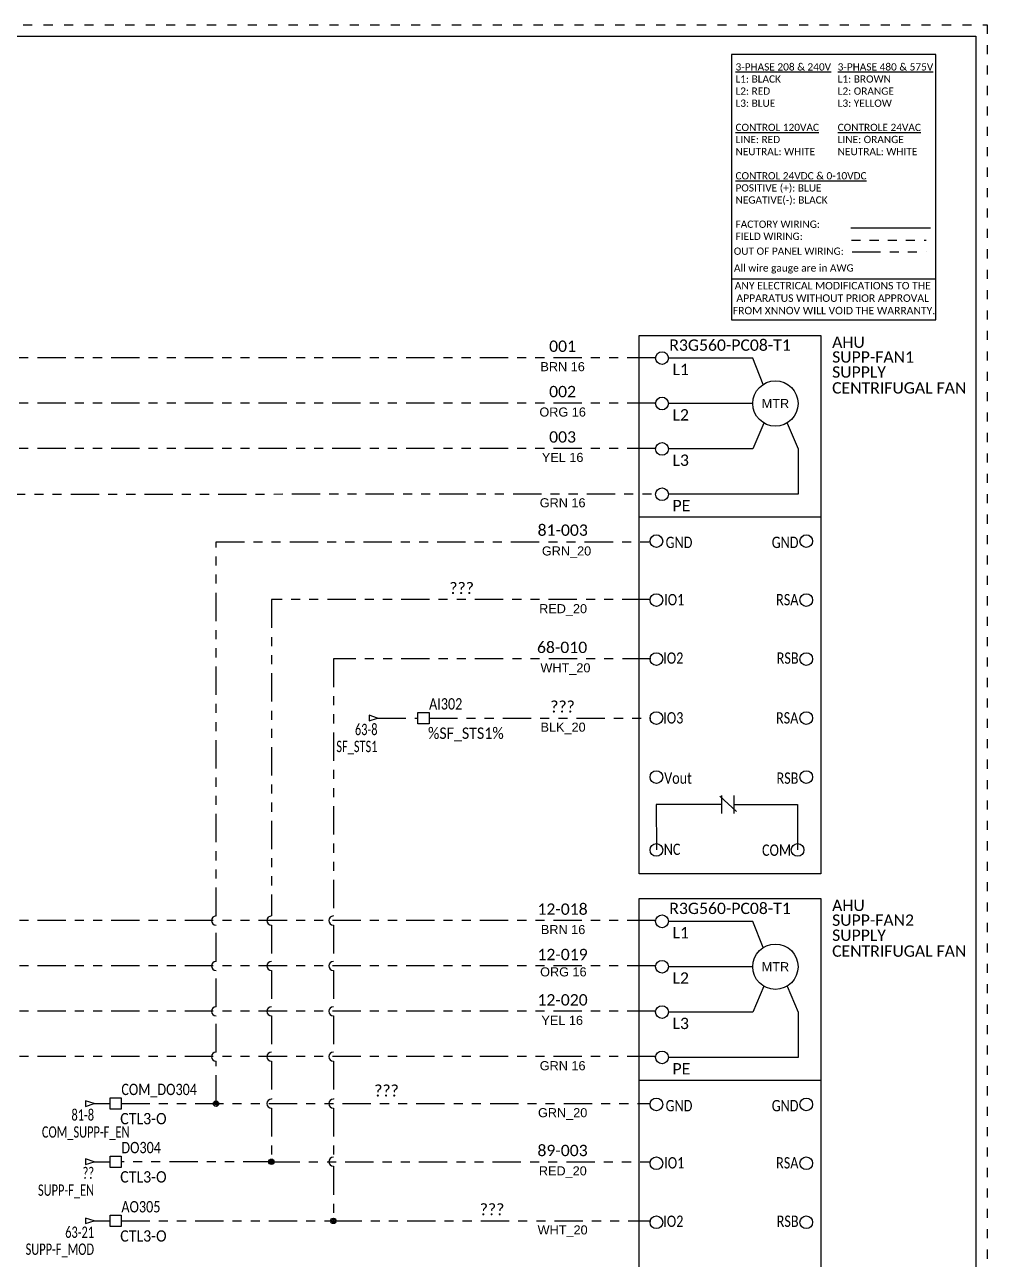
# Model space of a CAD drawing. Header units: inches. Extents: x -0.1 to 16.1, y -0.1 to 21.1.
# Drawn here: x 5.52 to 16.12, y 7.52 to 21.12 of the extents above; entities that cross this region are included whole.
import ezdxf
from ezdxf.enums import TextEntityAlignment as Align

# ---------------------------------------------------------------- set-up
doc = ezdxf.new("R2010")
doc.units = ezdxf.units.IN
doc.header["$MEASUREMENT"] = 0
for name, pattern in [('Caddy_Solid', [0]), ('DASHED2', [0.375, 0.25, -0.125]), ('DOT2', [0.125, 0, -0.125]), ('PHANTOM2', [1.25, 0.625, -0.125, 0.125, -0.125, 0.125, -0.125])]:
    doc.linetypes.add(name, pattern=pattern)
for name, color, linetype in [('BLK_20', 250, 'Continuous'), ('BLU_18', 5, 'Continuous'), ('BRN_8', 46, 'Continuous'), ('DESC', 7, 'Continuous'), ('GRN_14', 76, 'Continuous'), ('GRN_20', 76, 'Continuous'), ('LOC', 8, 'Continuous'), ('MISC', 7, 'Continuous'), ('ORG_8', 30, 'Continuous'), ('RED_18', 1, 'Continuous'), ('RED_20', 1, 'Continuous'), ('SYMS', 7, 'Continuous'), ('TAGS', 150, 'Continuous'), ('TERMS', 123, 'Continuous'), ('WHT_20', 7, 'Continuous'), ('WIRENO', 72, 'Continuous'), ('XREF', 7, 'Continuous'), ('YEL_8', 2, 'Continuous')]:
    doc.layers.add(name, color=color, linetype=linetype)
doc.layers.add('TITLEBLOCK_FRAME', color=7, linetype='DOT2', plot=False)
doc.styles.get("Standard").update_dxf_attribs({"font": 'arial.ttf'})
doc.styles.add('TB_BODY', font='arial.ttf')
doc.styles.add('WD', font='calibri.ttf')

# ---------------------------------------------------------------- blocks, each defined once
blk = doc.blocks.new('*U9')
at = {"color": 7, "linetype": 'Caddy_Solid', "lineweight": 25}
blk.add_line((-1.185, 1.09), (-0.307, 1.09), dxfattribs=at)
at = {"color": 7, "linetype": 'DASHED2', "lineweight": 25, "ltscale": 0.25}
blk.add_line((-1.179, 0.953), (-0.354, 0.953), dxfattribs=at)
at = {"linetype": 'PHANTOM2', "ltscale": 0.5}
blk.add_line((-1.17, 0.826), (-0.355, 0.826), dxfattribs=at)
blk.add_line((-2.5, 0.528), (-0.25, 0.528))
blk.add_lwpolyline([(-0.25, 3), (-2.5, 3), (-2.5, 0.075), (-0.25, 0.075)], close=True)
at = {"style": 'WD'}
for s, p in [('OUT OF PANEL WIRING:', (-2.476, 0.792)), ('All wire gauge are in AWG', (-2.474, 0.607))]:
    blk.add_text(s, height=0.08, dxfattribs=at).set_placement(p)
for s, heights, insert, char_height, attachment_point in [('{\\L3-PHASE 208 & 240V}\\PL1: BLACK\\PL2: RED\\PL3: BLUE\\P\\P{\\LCONTROL 120VAC}\\PLINE: RED\\PNEUTRAL: WHITE\\P{\\L\\PCONTROL 24VDC & 0-10VDC\\P}POSITIVE (+): BLUE\\PNEGATIVE(-): BLACK\\P\\P\\pxql;FACTORY WIRING:\\PFIELD WIRING:', [1.974], (-2.457, 2.903), 0.08, 1), ('{\\L3-PHASE 480 & 575V}\\PL1: BROWN\\PL2: ORANGE\\PL3: YELLOW\\P\\P{\\LCONTROLE 24VAC}\\PLINE: ORANGE\\PNEUTRAL: WHITE', [-1.022], (-1.331, 2.903), 0.08, 1), ('ANY ELECTRICAL MODIFICATIONS TO THE \\PAPPARATUS WITHOUT PRIOR APPROVAL\\P FROM XNNOV WILL VOID THE WARRANTY.', [-0.361], (-1.386, 0.314), 0.08242, 5)]:
    blk.add_mtext_dynamic_manual_height_columns(s, width=4.81392, gutter_width=1.374, heights=heights, dxfattribs=dict(at, insert=insert, char_height=char_height, attachment_point=attachment_point))
blk = doc.blocks.new('*U12')
blk.add_circle((0, 0), 0.0699)
blk = doc.blocks.new('*U13')
at = {"color": 0, "linetype": 'ByBlock', "lineweight": -2, "transparency": 16777216}
for p in [(0, 2.6), (0, 1.95), (0, 1.3), (0, 0.65), (0, 0)]:
    blk.add_blockref('*U12', p, dxfattribs=at)
blk = doc.blocks.new('*U14')
blk.add_circle((0, 0), 0.0699)
blk = doc.blocks.new('*U15')
at = {"color": 0, "linetype": 'ByBlock', "lineweight": -2, "transparency": 16777216}
for p in [(0, 2.6), (0, 1.95), (0, 1.3), (0, 0.65), (0, 0)]:
    blk.add_blockref('*U14', p, dxfattribs=at)
blk = doc.blocks.new('HMO1_SUPP_FAN')
for p, q in [((0.25, 1.75), (-0.68, 1.75)), ((0.25, 0.75), (-0.68, 0.75)), ((-1, 0), (1, 0))]:
    blk.add_line(p, q)
at = {"ltscale": 0.5}
for p, q in [((0.366, 1.461), (0.25, 1.75)), ((0.25, 1.25), (-0.68, 1.25)), ((0.372, 1.035), (0.25, 0.75)), ((0.628, 1.035), (0.75, 0.75)), ((0.75, 0.75), (0.75, 0.25)), ((0.75, 0.25), (-0.68, 0.25)), ((-0.112, -3.078), (0.072, -3.246)), ((-0.089, -3.27), (-0.089, -3.07)), ((0.046, -3.27), (0.046, -3.07)), ((0.046, -3.17), (0.744, -3.17)), ((0.744, -3.17), (0.744, -3.67))]:
    blk.add_line(p, q, dxfattribs=at)
blk.add_lwpolyline([(-1, 2), (1, 2), (1, -3.932), (-1, -3.932)], close=True)
blk.add_lwpolyline([(-0.089, -3.17), (-0.814, -3.17), (-0.811, -3.67)], dxfattribs=at)
for centre, radius in [((-0.75, 1.75), 0.0699), ((0.5, 1.25), 0.25), ((-0.75, 1.25), 0.0699), ((-0.75, 0.75), 0.0699), ((-0.75, 0.25), 0.0699), ((-0.811, -3.67), 0.0699), ((0.744, -3.67), 0.0699)]:
    blk.add_circle(centre, radius)
for name, p in [('*U15', (-0.811, -2.867)), ('*U13', (0.84, -2.867))]:
    blk.add_blockref(name, p)
at = {"insert": (0.5, 1.25), "char_height": 0.1, "attachment_point": 5}
blk.add_mtext_dynamic_manual_height_columns('MTR', width=1, gutter_width=0.5, heights=[-0.1], dxfattribs=at)
at = {"style": 'WD'}
for tag, p in [('CAT', (0, 1.896)), ('XREF', (2.147, 0.09))]:
    blk.add_attdef(tag, text='', height=0.125, dxfattribs=at).set_placement(p, align=Align.MIDDLE)
for tag, flags, p in [('FAMILY', 9, (0.567, 1.834)), ('INST', 1, (1.307, 1.864)), ('ASSYCODE', 9, (0.567, 1.659))]:
    blk.add_attdef(tag, text='', height=0.125, dxfattribs=dict(at, flags=flags)).set_placement(p, align=Align.CENTER)
for tag, p in [('LOC', (1.125, 1.926)), ('TAG1', (1.125, 1.763)), ('TERM01', (-0.634, 1.625)), ('DESC1', (1.125, 1.597)), ('DESC2', (1.125, 1.422)), ('RATING1', (1.125, 1.422)), ('DESC3', (1.125, 1.247)), ('TERM02', (-0.634, 1.125)), ('TERM03', (-0.634, 0.625)), ('TERM04', (-0.634, 0.125))]:
    blk.add_attdef(tag, text='', height=0.125, dxfattribs=at).set_placement(p, align=Align.MIDDLE_LEFT)
at = {"style": 'WD', "flags": 1}
blk.add_attdef('MFG', text='', height=0.125, dxfattribs=at).set_placement((0.337, 1.721), align=Align.MIDDLE)
for tag, p, height in [('X4TERM01', (-0.82, 1.75), 0.0125), ('X4TERM02', (-0.82, 1.25), 0.0125), ('X4TERM03', (-0.82, 0.75), 0.0125), ('X4TERM04', (-0.82, 0.25), 0.0125), ('X4TERM18', (-0.875, -0.275), 0.005), ('X1TERM23', (0.875, -0.277), 0.005), ('X4TERM19', (-0.875, -0.923), 0.005), ('X1TERM24', (0.874, -0.919), 0.005), ('X4TERM20', (-0.874, -1.566), 0.005), ('X1TERM25', (0.876, -1.571), 0.005), ('X4TERM21', (-0.873, -2.212), 0.005), ('X1TERM26', (0.874, -2.218), 0.005), ('X4TERM22', (-0.871, -2.878), 0.005), ('X1TERM27', (0.873, -2.869), 0.005), ('X4TERM29', (-0.873, -3.674), 0.005), ('X1TERM28', (0.777, -3.671), 0.005)]:
    blk.add_attdef(tag, p, '', height=height, dxfattribs=at)
at = {"style": 'WD'}
for tag, p in [('X4TERMDESC01', (-0.627, 1.625)), ('X4TERMDESC02', (-0.627, 1.125)), ('X4TERMDESC03', (-0.627, 0.625)), ('X4TERMDESC04', (-0.627, 0.062))]:
    blk.add_attdef(tag, text='', height=0.125, dxfattribs=at).set_placement(p, align=Align.TOP_LEFT)
at = {"style": 'WD', "flags": 1}
for tag, p in [('RATING2', (1.125, 1.247)), ('RATING3', (1.125, 1.047)), ('RATING4', (1.125, 0.859)), ('RATING5', (1.125, 0.672)), ('RATING6', (1.125, 0.484)), ('RATING7', (1.125, 0.297)), ('RATING8', (1.125, 0.109)), ('RATING9', (1.125, -0.078)), ('RATING10', (1.125, -0.266)), ('RATING11', (1.125, -0.453)), ('RATING12', (1.125, -0.641))]:
    blk.add_attdef(tag, text='', height=0.125, dxfattribs=at).set_placement(p, align=Align.MIDDLE_LEFT)
at = {"style": 'WD', "width": 0.8}
for tag, p in [('TERM18', (-0.711, -0.218)), ('TERM19', (-0.726, -0.849)), ('TERM20', (-0.736, -1.493)), ('TERM21', (-0.736, -2.152)), ('TERM22', (-0.726, -2.816))]:
    blk.add_attdef(tag, text='', height=0.125, dxfattribs=at).set_placement(p, align=Align.TOP_LEFT)
for tag, p in [('TERM23', (0.754, -0.218)), ('TERM24', (0.754, -0.849)), ('TERM25', (0.755, -1.493)), ('TERM26', (0.753, -2.152)), ('TERM27', (0.752, -2.816)), ('TERM28', (0.672, -3.61))]:
    blk.add_attdef(tag, text='', height=0.125, dxfattribs=at).set_placement(p, align=Align.TOP_RIGHT)
blk.add_attdef('TERM29', text='', height=0.125, dxfattribs=at).set_placement((-0.731, -3.663), align=Align.MIDDLE_LEFT)
blk = doc.blocks.new('WD_WNH')
at = {"linetype": 'Continuous', "style": 'WD'}
blk.add_attdef('WIRENO', text='', height=0.125, dxfattribs=at).set_placement((0, 0.062), align=Align.CENTER)
at = {"style": 'WD', "flags": 1}
for tag, p in [('W01USER', (0, 0.078)), ('W02USER', (0, 0.07)), ('W03USER', (0, 0.062)), ('W04USER', (0, 0.055)), ('W05USER', (0, 0.047)), ('W06USER', (0, 0.039)), ('W07USER', (0, 0.031)), ('W08USER', (0, 0.023)), ('W09USER', (0, 0.016)), ('W10USER', (0, 0.008))]:
    blk.add_attdef(tag, text='', height=0.005, dxfattribs=at).set_placement(p, align=Align.CENTER)
blk = doc.blocks.new('HA1D3')
blk.add_lwpolyline([(-0.094, 0), (-0.094, -0.031), (0, 0), (-0.094, 0.031), (-0.094, 0)])
at = {"style": 'WD', "width": 0.8, "flags": 8}
blk.add_attdef('WIRENO', text='', height=0.125, dxfattribs=at).set_placement((0, 0.094), align=Align.RIGHT)
at = {"style": 'WD', "flags": 1}
blk.add_attdef('SIGCODE', text='', height=0.01, dxfattribs=at).set_placement((-0.02, 0.047), align=Align.RIGHT)
blk.add_attdef('X1TERM01', (0, 0), '', height=0.01, dxfattribs=at)
at = {"style": 'WD', "width": 0.7}
for tag, p in [('XREF', (0, -0.188)), ('DESC1', (0, -0.375))]:
    blk.add_attdef(tag, text='', height=0.125, dxfattribs=at).set_placement(p, align=Align.RIGHT)
blk = doc.blocks.new('WDDOT')
for radius in [0.03, 0.0187, 0.00929]:
    blk.add_circle((0, 0), radius)
blk = doc.blocks.new('HT0001')
for p, q in [((-0.062, 0.062), (0.062, 0.062)), ((-0.062, -0.062), (-0.062, 0.062)), ((0.062, 0.062), (0.062, -0.062)), ((0.062, -0.062), (-0.062, -0.062))]:
    blk.add_line(p, q)
at = {"style": 'WD'}
for tag, p, width in [('INST', (0.062, 0.42), 0.7), ('LOC', (0.062, 0.25), 0.7), ('DESC1', (0.05, -0.385), 0.8)]:
    blk.add_attdef(tag, p, '', height=0.125, dxfattribs=dict(at, width=width))
at = {"linetype": 'Continuous', "style": 'WD'}
for tag, p, height, width, flags in [('TERM01', (0.062, 0.094), 0.125, 0.8, 8), ('TAGSTRIP', (0.05, -0.229), 0.125, 0.9, 8), ('CAT', (0.213, -0.406), 0.109, 0.8, 1), ('DESC2', (0.05, -0.541), 0.125, 0.8, 8), ('DESC3', (0.05, -0.698), 0.125, 0.8, 8)]:
    blk.add_attdef(tag, p, '', height=height, dxfattribs=dict(at, width=width, flags=flags))
at = {"style": 'WD', "flags": 1}
for tag, p, height in [('X4TERM01', (-0.062, 0), 0.0125), ('X4TERMDESC01', (-0.055, -0.023), 0.025), ('X2TERMDESC01', (-0.006, 0.029), 0.025), ('X2TERM01', (0, 0.062), 0.0125), ('STRIPSEQ', (0, 0), 0.00125), ('X2PIN01', (0.033, 0.084), 0.0125), ('X1TERMDESC01', (0.039, 0.007), 0.025), ('X1TERM01', (0.062, 0), 0.0125), ('X1PIN01', (0.087, 0.016), 0.0125), ('X4PIN01', (-0.114, -0.038), 0.0125), ('LINKTERM', (0, -0.002), 0.00125), ('X8TERMDESC01', (0, -0.054), 0.025), ('X8TERM01', (0, -0.062), 0.0125), ('X8PIN01', (0.026, -0.096), 0.0125)]:
    blk.add_attdef(tag, p, '', height=height, dxfattribs=at)
at = {"style": 'WD', "width": 0.7, "flags": 1}
blk.add_attdef('ASSYCODE', (0.062, -0.281), '', height=0.01, dxfattribs=at)
at = {"linetype": 'Continuous', "style": 'WD', "width": 0.8, "flags": 1}
blk.add_attdef('MFG', text='', height=0.109, dxfattribs=at).set_placement((0.088, -0.406), align=Align.RIGHT)
blk = doc.blocks.new('*U20')
at = {"color": 5}
for p, q in [((0, 21), (16, 21)), ((16, 21), (16, 0))]:
    blk.add_line(p, q, dxfattribs=at)
at = {"layer": 'TITLEBLOCK_FRAME'}
blk.add_lwpolyline([(-0.125, 21.125), (16.125, 21.125), (16.125, -0.125), (-0.125, -0.125)], close=True, dxfattribs=at)
blk.add_lwpolyline([(-0.125, 21.125), (16.125, 21.125), (16.125, -0.125), (-0.125, -0.125)], close=True, dxfattribs=at)
at = {"color": 7, "style": 'TB_BODY', "flags": 4}
for tag, p in [('N5', (7.597, 1.925)), ('N4', (7.597, 1.575)), ('N3', (7.597, 1.225)), ('N2', (7.597, 0.925)), ('N1', (7.597, 0.575)), ('PAGENO', (5.883, 0.167)), ('SHEETMAX', (6.824, 0.157))]:
    blk.add_attdef(tag, text='', height=0.14, dxfattribs=at).set_placement(p, align=Align.MIDDLE_CENTER)
for tag, height, p in [('DATE5', 0.14, (7.854, 1.925)), ('PAR5', 0.14, (9.104, 1.925)), ('DESCRIPTION5', 0.14, (9.661, 1.925)), ('TITLE1', 0.175, (0.091, 1.57)), ('DATE4', 0.14, (7.854, 1.575)), ('PAR4', 0.14, (9.104, 1.575)), ('DESCRIPTION4', 0.14, (9.661, 1.575)), ('TITLE2', 0.175, (0.091, 1.306)), ('AP.PAR', 0.14, (5.526, 1.365)), ('DATE3', 0.14, (7.854, 1.225)), ('PAR3', 0.14, (9.104, 1.225)), ('DESCRIPTION3', 0.14, (9.661, 1.225)), ('TITLE3', 0.175, (0.091, 1.041)), ('DATE2', 0.14, (7.854, 0.925)), ('PAR2', 0.14, (9.104, 0.925)), ('DESCRIPTION2', 0.14, (9.661, 0.925)), ('DESS.PAR', 0.14, (5.286, 0.642)), ('DATE1', 0.14, (7.854, 0.575)), ('PAR1', 0.14, (9.109, 0.575)), ('DESCRIPTION1', 0.14, (9.645, 0.575)), ('PRJCT', 0.14, (1.193, 0.167)), ('DATE', 0.14, (3.204, 0.179))]:
    blk.add_attdef(tag, text='', height=height, dxfattribs=at).set_placement(p, align=Align.MIDDLE_LEFT)

msp = doc.modelspace()

# ---------------------------------------------------------------- linework, layer by layer
at = {"layer": 'BLK_20', "linetype": 'PHANTOM2', "ltscale": 0.5}
for p, q in [((9.973, 13.483), (12.417, 13.483)), ((6.281, 9.234), (6.457, 9.234))]:
    msp.add_line(p, q, dxfattribs=at)
at = {"layer": 'BLU_18', "linetype": 'PHANTOM2', "ltscale": 0.5}
msp.add_line((9.405, 13.483), (9.848, 13.483), dxfattribs=at)
at = {"layer": 'BRN_8', "linetype": 'PHANTOM2', "ltscale": 0.5}
for p, q in [((4.844, 17.456), (12.47, 17.456)), ((12.47, 11.252), (4.926, 11.252))]:
    msp.add_line(p, q, dxfattribs=at)
at = {"layer": 'GRN_14', "linetype": 'PHANTOM2', "ltscale": 0.5}
for p, q in [((3.586, 15.949), (12.47, 15.956)), ((12.47, 9.752), (3.586, 9.752))]:
    msp.add_line(p, q, dxfattribs=at)
at = {"layer": 'GRN_20', "linetype": 'PHANTOM2', "ltscale": 0.5}
for p, q in [((7.625, 11.302), (7.625, 15.425)), ((7.625, 15.425), (12.415, 15.425)), ((7.625, 10.802), (7.625, 11.202)), ((7.625, 10.302), (7.625, 10.702)), ((7.625, 9.802), (7.625, 10.202)), ((7.625, 9.234), (7.625, 9.702)), ((6.582, 9.234), (12.415, 9.234))]:
    msp.add_line(p, q, dxfattribs=at)
at = {"layer": 'GRN_20', "ltscale": 0.5}
for centre in [(7.625, 11.252), (7.625, 10.752), (7.625, 10.252), (7.625, 9.752)]:
    msp.add_arc(centre, 0.05, 90, 270, dxfattribs=at)
at = {"layer": 'ORG_8', "linetype": 'PHANTOM2', "ltscale": 0.5}
for p, q in [((4.844, 16.956), (12.47, 16.956)), ((12.47, 10.752), (4.926, 10.752))]:
    msp.add_line(p, q, dxfattribs=at)
at = {"layer": 'RED_18', "ltscale": 0.5}
msp.add_line((6.281, 7.942), (6.457, 7.942), dxfattribs=at)
at = {"layer": 'RED_20', "linetype": 'PHANTOM2', "ltscale": 0.5}
for p, q in [((12.415, 14.789), (8.236, 14.789)), ((8.236, 14.789), (8.236, 11.302)), ((8.236, 11.202), (8.236, 10.802)), ((8.236, 10.702), (8.236, 10.302)), ((8.236, 10.202), (8.236, 9.802)), ((8.236, 9.702), (8.236, 9.284)), ((8.236, 9.184), (8.236, 8.593)), ((8.236, 8.593), (6.582, 8.593)), ((8.236, 8.593), (12.415, 8.593))]:
    msp.add_line(p, q, dxfattribs=at)
at = {"layer": 'RED_20', "ltscale": 0.5}
for centre in [(8.236, 11.252), (8.236, 10.752), (8.236, 10.252), (8.236, 9.752), (8.236, 9.234)]:
    msp.add_arc(centre, 0.05, 90, 270, dxfattribs=at)
at = {"layer": 'WHT_20', "linetype": 'PHANTOM2', "ltscale": 0.5}
for p, q in [((12.416, 14.137), (8.918, 14.137)), ((8.918, 14.137), (8.918, 11.302)), ((8.918, 11.202), (8.918, 10.802)), ((8.918, 10.702), (8.918, 10.302)), ((8.918, 10.202), (8.918, 9.802)), ((8.918, 9.702), (8.918, 9.284)), ((8.918, 9.184), (8.918, 8.643)), ((6.281, 8.593), (6.457, 8.593)), ((8.918, 8.543), (8.918, 7.942)), ((6.582, 7.942), (8.918, 7.942)), ((8.918, 7.942), (12.416, 7.942))]:
    msp.add_line(p, q, dxfattribs=at)
at = {"layer": 'WHT_20', "ltscale": 0.5}
for centre in [(8.918, 11.252), (8.918, 10.752), (8.918, 10.252), (8.918, 9.752), (8.918, 9.234), (8.918, 8.593)]:
    msp.add_arc(centre, 0.05, 90, 270, dxfattribs=at)
at = {"layer": 'YEL_8', "linetype": 'PHANTOM2', "ltscale": 0.5}
for p, q in [((4.844, 16.456), (12.47, 16.456)), ((12.47, 10.252), (4.926, 10.252))]:
    msp.add_line(p, q, dxfattribs=at)

# ---------------------------------------------------------------- block references
at = {"ltscale": 0.5}
msp.add_blockref('*U20', (0, 0), dxfattribs=at)
msp.add_blockref('*U9', (15.807, 17.797))
at = {"layer": 'SYMS', "ltscale": 0.5}
ref = msp.add_blockref('HMO1_SUPP_FAN', (13.29, 15.7), dxfattribs=at)
ref.add_attrib('DESC1', 'SUPPLY', dxfattribs={"layer": 'DESC', "height": 0.125, "style": 'WD'}).set_placement((14.415, 17.297), align=Align.MIDDLE_LEFT)
ref.add_attrib('LOC', 'AHU', dxfattribs={"layer": 'LOC', "height": 0.125, "style": 'WD'}).set_placement((14.415, 17.626), align=Align.MIDDLE_LEFT)
ref.add_attrib('CAT', 'R3G560-PC08-T1', dxfattribs={"layer": 'MISC', "height": 0.125, "style": 'WD'}).set_placement((13.29, 17.597), align=Align.MIDDLE)
ref.add_attrib('TAG1', 'SUPP-FAN1', dxfattribs={"layer": 'TAGS', "height": 0.125, "style": 'WD'}).set_placement((14.415, 17.463), align=Align.MIDDLE_LEFT)
ref.add_attrib('TERM01', 'L1', dxfattribs={"layer": 'TERMS', "height": 0.125, "style": 'WD'}).set_placement((12.656, 17.325), align=Align.MIDDLE_LEFT)
ref.add_attrib('TERM02', 'L2', dxfattribs={"layer": 'TERMS', "height": 0.125, "style": 'WD'}).set_placement((12.656, 16.825), align=Align.MIDDLE_LEFT)
ref.add_attrib('TERM03', 'L3', dxfattribs={"layer": 'TERMS', "height": 0.125, "style": 'WD'}).set_placement((12.656, 16.325), align=Align.MIDDLE_LEFT)
ref.add_attrib('TERM04', 'PE', dxfattribs={"layer": 'TERMS', "height": 0.125, "style": 'WD'}).set_placement((12.656, 15.825), align=Align.MIDDLE_LEFT)
ref.add_attrib('DESC2', 'CENTRIFUGAL FAN', dxfattribs={"layer": 'DESC', "height": 0.125, "style": 'WD'}).set_placement((14.415, 17.122), align=Align.MIDDLE_LEFT)
ref.add_attrib('TERM18', 'GND', dxfattribs={"layer": 'TERMS', "height": 0.125, "style": 'WD', "width": 0.8}).set_placement((12.58, 15.482), align=Align.TOP_LEFT)
ref.add_attrib('TERM19', 'IO1', dxfattribs={"layer": 'TERMS', "height": 0.125, "style": 'WD', "width": 0.8}).set_placement((12.564, 14.851), align=Align.TOP_LEFT)
ref.add_attrib('TERM20', 'IO2', dxfattribs={"layer": 'TERMS', "height": 0.125, "style": 'WD', "width": 0.8}).set_placement((12.554, 14.207), align=Align.TOP_LEFT)
ref.add_attrib('TERM21', 'IO3', dxfattribs={"layer": 'TERMS', "height": 0.125, "style": 'WD', "width": 0.8}).set_placement((12.554, 13.548), align=Align.TOP_LEFT)
ref.add_attrib('TERM22', 'Vout', dxfattribs={"layer": 'TERMS', "height": 0.125, "style": 'WD', "width": 0.8}).set_placement((12.564, 12.884), align=Align.TOP_LEFT)
ref.add_attrib('TERM23', 'GND', dxfattribs={"layer": 'TERMS', "height": 0.125, "style": 'WD', "width": 0.8}).set_placement((14.044, 15.482), align=Align.TOP_RIGHT)
ref.add_attrib('TERM24', 'RSA', dxfattribs={"layer": 'TERMS', "height": 0.125, "style": 'WD', "width": 0.8}).set_placement((14.044, 14.851), align=Align.TOP_RIGHT)
ref.add_attrib('TERM25', 'RSB', dxfattribs={"layer": 'TERMS', "height": 0.125, "style": 'WD', "width": 0.8}).set_placement((14.045, 14.207), align=Align.TOP_RIGHT)
ref.add_attrib('TERM26', 'RSA', dxfattribs={"layer": 'TERMS', "height": 0.125, "style": 'WD', "width": 0.8}).set_placement((14.043, 13.548), align=Align.TOP_RIGHT)
ref.add_attrib('TERM27', 'RSB', dxfattribs={"layer": 'TERMS', "height": 0.125, "style": 'WD', "width": 0.8}).set_placement((14.043, 12.884), align=Align.TOP_RIGHT)
ref.add_attrib('TERM28', 'COM', dxfattribs={"layer": 'TERMS', "height": 0.125, "style": 'WD', "width": 0.8}).set_placement((13.962, 12.09), align=Align.TOP_RIGHT)
ref.add_attrib('TERM29', 'NC', dxfattribs={"layer": 'TERMS', "height": 0.125, "style": 'WD', "width": 0.8}).set_placement((12.559, 12.037), align=Align.MIDDLE_LEFT)
ref = msp.add_blockref('HT0001', (9.911, 13.483), dxfattribs=at)
ref.add_attrib('TERM01', 'AI302', (9.973, 13.577), dxfattribs={"layer": 'TERMS', "linetype": 'Continuous', "height": 0.125, "style": 'WD', "width": 0.8, "flags": 8})
ref.add_attrib('TAGSTRIP', '%SF_STS1%', (9.961, 13.254), dxfattribs={"layer": 'TAGS', "linetype": 'Continuous', "height": 0.125, "style": 'WD', "width": 0.9, "flags": 8})
ref = msp.add_blockref('HA1D3', (9.405, 13.483), dxfattribs=at)
ref.add_attrib('DESC1', 'SF_STS1', dxfattribs={"layer": 'DESC', "height": 0.125, "style": 'WD', "width": 0.7}).set_placement((9.405, 13.108), align=Align.RIGHT)
ref.add_attrib('XREF', '63-8', dxfattribs={"layer": 'XREF', "height": 0.125, "style": 'WD', "width": 0.7}).set_placement((9.405, 13.295), align=Align.RIGHT)
ref = msp.add_blockref('HMO1_SUPP_FAN', (13.29, 9.493), dxfattribs=at)
ref.add_attrib('DESC1', 'SUPPLY', dxfattribs={"layer": 'DESC', "height": 0.125, "style": 'WD'}).set_placement((14.415, 11.09), align=Align.MIDDLE_LEFT)
ref.add_attrib('LOC', 'AHU', dxfattribs={"layer": 'LOC', "height": 0.125, "style": 'WD'}).set_placement((14.415, 11.419), align=Align.MIDDLE_LEFT)
ref.add_attrib('CAT', 'R3G560-PC08-T1', dxfattribs={"layer": 'MISC', "height": 0.125, "style": 'WD'}).set_placement((13.29, 11.389), align=Align.MIDDLE)
ref.add_attrib('TAG1', 'SUPP-FAN2', dxfattribs={"layer": 'TAGS', "height": 0.125, "style": 'WD'}).set_placement((14.415, 11.256), align=Align.MIDDLE_LEFT)
ref.add_attrib('TERM01', 'L1', dxfattribs={"layer": 'TERMS', "height": 0.125, "style": 'WD'}).set_placement((12.656, 11.118), align=Align.MIDDLE_LEFT)
ref.add_attrib('TERM02', 'L2', dxfattribs={"layer": 'TERMS', "height": 0.125, "style": 'WD'}).set_placement((12.656, 10.618), align=Align.MIDDLE_LEFT)
ref.add_attrib('TERM03', 'L3', dxfattribs={"layer": 'TERMS', "height": 0.125, "style": 'WD'}).set_placement((12.656, 10.118), align=Align.MIDDLE_LEFT)
ref.add_attrib('TERM04', 'PE', dxfattribs={"layer": 'TERMS', "height": 0.125, "style": 'WD'}).set_placement((12.656, 9.618), align=Align.MIDDLE_LEFT)
ref.add_attrib('DESC2', 'CENTRIFUGAL FAN', dxfattribs={"layer": 'DESC', "height": 0.125, "style": 'WD'}).set_placement((14.415, 10.915), align=Align.MIDDLE_LEFT)
ref.add_attrib('TERM18', 'GND', dxfattribs={"layer": 'TERMS', "height": 0.125, "style": 'WD', "width": 0.8}).set_placement((12.58, 9.274), align=Align.TOP_LEFT)
ref.add_attrib('TERM19', 'IO1', dxfattribs={"layer": 'TERMS', "height": 0.125, "style": 'WD', "width": 0.8}).set_placement((12.564, 8.644), align=Align.TOP_LEFT)
ref.add_attrib('TERM20', 'IO2', dxfattribs={"layer": 'TERMS', "height": 0.125, "style": 'WD', "width": 0.8}).set_placement((12.554, 8), align=Align.TOP_LEFT)
ref.add_attrib('TERM21', 'IO3', dxfattribs={"layer": 'TERMS', "height": 0.125, "style": 'WD', "width": 0.8}).set_placement((12.554, 7.341), align=Align.TOP_LEFT)
ref.add_attrib('TERM22', 'Vout', dxfattribs={"layer": 'TERMS', "height": 0.125, "style": 'WD', "width": 0.8}).set_placement((12.564, 6.677), align=Align.TOP_LEFT)
ref.add_attrib('TERM23', 'GND', dxfattribs={"layer": 'TERMS', "height": 0.125, "style": 'WD', "width": 0.8}).set_placement((14.044, 9.274), align=Align.TOP_RIGHT)
ref.add_attrib('TERM24', 'RSA', dxfattribs={"layer": 'TERMS', "height": 0.125, "style": 'WD', "width": 0.8}).set_placement((14.044, 8.644), align=Align.TOP_RIGHT)
ref.add_attrib('TERM25', 'RSB', dxfattribs={"layer": 'TERMS', "height": 0.125, "style": 'WD', "width": 0.8}).set_placement((14.045, 8), align=Align.TOP_RIGHT)
ref.add_attrib('TERM26', 'RSA', dxfattribs={"layer": 'TERMS', "height": 0.125, "style": 'WD', "width": 0.8}).set_placement((14.043, 7.341), align=Align.TOP_RIGHT)
ref.add_attrib('TERM27', 'RSB', dxfattribs={"layer": 'TERMS', "height": 0.125, "style": 'WD', "width": 0.8}).set_placement((14.043, 6.677), align=Align.TOP_RIGHT)
ref.add_attrib('TERM28', 'COM', dxfattribs={"layer": 'TERMS', "height": 0.125, "style": 'WD', "width": 0.8}).set_placement((13.962, 5.883), align=Align.TOP_RIGHT)
ref.add_attrib('TERM29', 'NC', dxfattribs={"layer": 'TERMS', "height": 0.125, "style": 'WD', "width": 0.8}).set_placement((12.559, 5.83), align=Align.MIDDLE_LEFT)
ref = msp.add_blockref('HT0001', (6.519, 9.234), dxfattribs=at)
ref.add_attrib('TERM01', 'COM_DO304', (6.582, 9.328), dxfattribs={"layer": 'TERMS', "linetype": 'Continuous', "height": 0.125, "style": 'WD', "width": 0.8, "flags": 8})
ref.add_attrib('TAGSTRIP', 'CTL3-O', (6.569, 9.006), dxfattribs={"layer": 'TAGS', "linetype": 'Continuous', "height": 0.125, "style": 'WD', "width": 0.9, "flags": 8})
ref = msp.add_blockref('HA1D3', (6.281, 9.234), dxfattribs=at)
ref.add_attrib('DESC1', 'COM_SUPP-F_EN', dxfattribs={"layer": 'DESC', "height": 0.125, "style": 'WD', "width": 0.7}).set_placement((6.672, 8.859), align=Align.RIGHT)
ref.add_attrib('XREF', '81-8', dxfattribs={"layer": 'XREF', "height": 0.125, "style": 'WD', "width": 0.7}).set_placement((6.281, 9.047), align=Align.RIGHT)
for p in [(7.625, 9.234), (8.918, 7.942)]:
    msp.add_blockref('WDDOT', p, dxfattribs=at)
ref = msp.add_blockref('HT0001', (6.519, 8.593), dxfattribs=at)
ref.add_attrib('TERM01', 'DO304', (6.582, 8.687), dxfattribs={"layer": 'TERMS', "linetype": 'Continuous', "height": 0.125, "style": 'WD', "width": 0.8, "flags": 8})
ref.add_attrib('TAGSTRIP', 'CTL3-O', (6.569, 8.364), dxfattribs={"layer": 'TAGS', "linetype": 'Continuous', "height": 0.125, "style": 'WD', "width": 0.9, "flags": 8})
ref = msp.add_blockref('HA1D3', (6.281, 8.593), dxfattribs=at)
ref.add_attrib('DESC1', 'SUPP-F_EN', dxfattribs={"layer": 'DESC', "height": 0.125, "style": 'WD', "width": 0.7}).set_placement((6.281, 8.218), align=Align.RIGHT)
ref.add_attrib('XREF', '??', dxfattribs={"layer": 'XREF', "height": 0.125, "style": 'WD', "width": 0.7}).set_placement((6.281, 8.405), align=Align.RIGHT)
at = {"layer": 'SYMS', "linetype": 'PHANTOM2', "ltscale": 0.5}
msp.add_blockref('WDDOT', (8.236, 8.593), dxfattribs=at)
at = {"layer": 'SYMS', "ltscale": 0.5}
ref = msp.add_blockref('HT0001', (6.519, 7.942), dxfattribs=at)
ref.add_attrib('TERM01', 'AO305', (6.582, 8.035), dxfattribs={"layer": 'TERMS', "linetype": 'Continuous', "height": 0.125, "style": 'WD', "width": 0.8, "flags": 8})
ref.add_attrib('TAGSTRIP', 'CTL3-O', (6.569, 7.713), dxfattribs={"layer": 'TAGS', "linetype": 'Continuous', "height": 0.125, "style": 'WD', "width": 0.9, "flags": 8})
ref = msp.add_blockref('HA1D3', (6.281, 7.942), dxfattribs=at)
ref.add_attrib('DESC1', 'SUPP-F_MOD', dxfattribs={"layer": 'DESC', "height": 0.125, "style": 'WD', "width": 0.7}).set_placement((6.281, 7.567), align=Align.RIGHT)
ref.add_attrib('XREF', '63-21', dxfattribs={"layer": 'XREF', "height": 0.125, "style": 'WD', "width": 0.7}).set_placement((6.281, 7.754), align=Align.RIGHT)
at = {"layer": 'WIRENO', "ltscale": 0.5}
ref = msp.add_blockref('WD_WNH', (11.444, 17.456), dxfattribs=at)
ref.add_attrib('WIRENO', '001', dxfattribs={"linetype": 'Continuous', "height": 0.125, "style": 'WD'}).set_placement((11.444, 17.519), align=Align.CENTER)
ref = msp.add_blockref('WD_WNH', (11.444, 16.956), dxfattribs=at)
ref.add_attrib('WIRENO', '002', dxfattribs={"linetype": 'Continuous', "height": 0.125, "style": 'WD'}).set_placement((11.444, 17.019), align=Align.CENTER)
ref = msp.add_blockref('WD_WNH', (11.444, 16.456), dxfattribs=at)
ref.add_attrib('WIRENO', '003', dxfattribs={"linetype": 'Continuous', "height": 0.125, "style": 'WD'}).set_placement((11.444, 16.519), align=Align.CENTER)
at = {"layer": 'WIRENO'}
ref = msp.add_blockref('WD_WNH', (11.444, 15.43), dxfattribs=at)
ref.add_attrib('WIRENO', '81-003', dxfattribs={"linetype": 'Continuous', "height": 0.125, "style": 'WD'}).set_placement((11.446, 15.492), align=Align.CENTER)
ref = msp.add_blockref('WD_WNH', (10.325, 14.789), dxfattribs=at)
ref.add_attrib('WIRENO', '???', dxfattribs={"linetype": 'Continuous', "height": 0.125, "style": 'WD'}).set_placement((10.332, 14.851), align=Align.CENTER)
ref = msp.add_blockref('WD_WNH', (11.444, 14.137), dxfattribs=at)
ref.add_attrib('WIRENO', '68-010', dxfattribs={"linetype": 'Continuous', "height": 0.125, "style": 'WD'}).set_placement((11.439, 14.2), align=Align.CENTER)
ref = msp.add_blockref('WD_WNH', (11.444, 13.483), dxfattribs=at)
ref.add_attrib('WIRENO', '???', dxfattribs={"linetype": 'Continuous', "height": 0.125, "style": 'WD'}).set_placement((11.444, 13.545), align=Align.CENTER)
ref = msp.add_blockref('WD_WNH', (11.444, 11.252), dxfattribs=at)
ref.add_attrib('WIRENO', '12-018', dxfattribs={"linetype": 'Continuous', "height": 0.125, "style": 'WD'}).set_placement((11.444, 11.315), align=Align.CENTER)
ref = msp.add_blockref('WD_WNH', (11.444, 10.752), dxfattribs=at)
ref.add_attrib('WIRENO', '12-019', dxfattribs={"linetype": 'Continuous', "height": 0.125, "style": 'WD'}).set_placement((11.444, 10.815), align=Align.CENTER)
ref = msp.add_blockref('WD_WNH', (11.444, 10.252), dxfattribs=at)
ref.add_attrib('WIRENO', '12-020', dxfattribs={"linetype": 'Continuous', "height": 0.125, "style": 'WD'}).set_placement((11.444, 10.315), align=Align.CENTER)
ref = msp.add_blockref('WD_WNH', (9.498, 9.234), dxfattribs=at)
ref.add_attrib('WIRENO', '???', dxfattribs={"linetype": 'Continuous', "height": 0.125, "style": 'WD'}).set_placement((9.504, 9.313), align=Align.CENTER)
ref = msp.add_blockref('WD_WNH', (11.444, 8.593), dxfattribs=at)
ref.add_attrib('WIRENO', '89-003', dxfattribs={"linetype": 'Continuous', "height": 0.125, "style": 'WD'}).set_placement((11.444, 8.655), align=Align.CENTER)
ref = msp.add_blockref('WD_WNH', (10.667, 7.942), dxfattribs=at)
ref.add_attrib('WIRENO', '???', dxfattribs={"linetype": 'Continuous', "height": 0.125, "style": 'WD'}).set_placement((10.667, 8.004), align=Align.CENTER)

# ---------------------------------------------------------------- texts
at = {"layer": 'MISC', "char_height": 0.1, "attachment_point": 2}
for s, insert in [('BRN 16', (11.445, 17.406)), ('ORG 16', (11.445, 16.906)), ('YEL 16', (11.445, 16.406)), ('GRN 16', (11.445, 15.906)), ('GRN_20', (11.488, 15.375)), ('RED_20', (11.45, 14.739)), ('\\W1.00;WHT_20', (11.476, 14.087)), ('BLK_20', (11.45, 13.433)), ('BRN 16', (11.45, 11.202)), ('ORG 16', (11.453, 10.736)), ('YEL 16', (11.44, 10.202)), ('GRN 16', (11.445, 9.702)), ('GRN_20', (11.445, 9.184)), ('RED_20', (11.447, 8.543)), ('WHT_20', (11.445, 7.892))]:
    msp.add_mtext(s, dxfattribs=dict(at, insert=insert))

doc.saveas('drawing.dxf')
